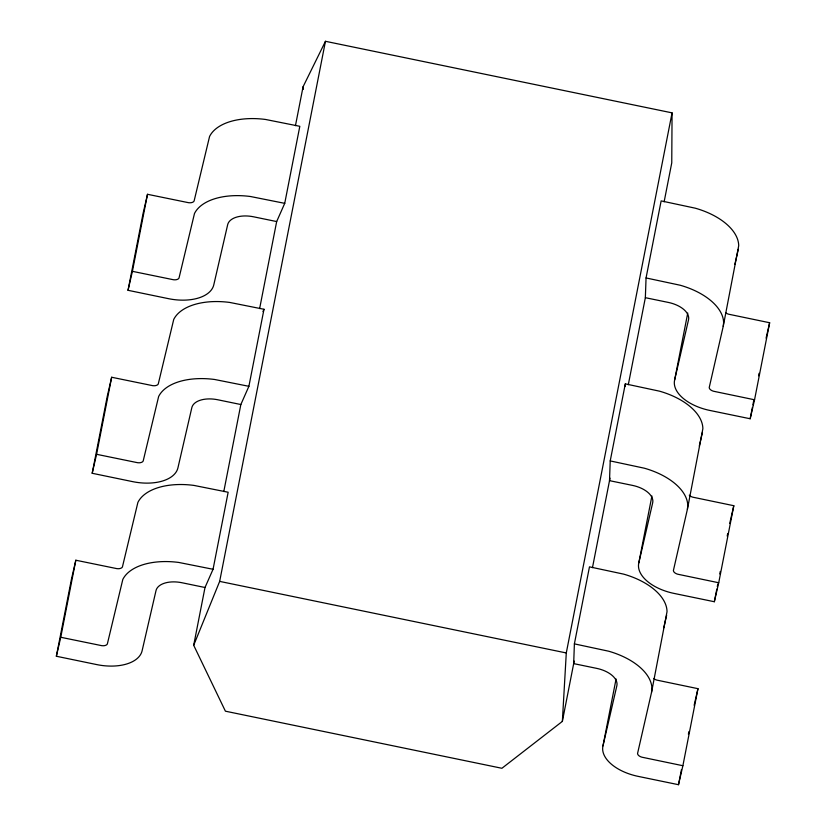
<?xml version="1.0" encoding="UTF-8"?>
<svg xmlns="http://www.w3.org/2000/svg" width="826" height="826" viewBox="0 0 826 826"><rect width="100%" height="100%" fill="white"/><g stroke="black" fill="none" stroke-linecap="round" stroke-linejoin="round"><path stroke-width="1.24" d="M295.45 125.686L303.08 86.751L325.454 41.3L672.065 112.863L671.755 162.867L664.135 201.802M682.885 765.723L641.833 757.174A5.803 3.201 11.1 0 1 637.558 753.477L651.549 692.312L667.026 611.663A58.904 32.503 11.1 0 0 623.671 574.142L589.475 566.842L574.39 643.877L573.678 663.619L596.723 668.379A23.531 12.979 11.1 0 1 616.846 685.797L602.97 745.899A41.176 22.715 11.1 0 0 638.178 776.378L678.497 784.7L682.885 765.723L697.97 688.678L656.918 680.128A5.803 3.201 11.1 0 1 653.851 678.569M718.723 582.753L677.671 574.204A5.803 3.201 11.1 0 1 673.397 570.508L687.387 509.343L702.864 428.704A58.904 32.503 11.1 0 0 659.509 391.173L625.313 383.873L610.218 460.918L609.516 480.66L632.561 485.409A23.531 12.979 11.1 0 1 652.674 502.827L638.797 562.94A41.176 22.715 11.1 0 0 674.016 593.409L714.335 601.731L718.723 582.753L733.808 505.708L692.756 497.169A5.803 3.201 11.1 0 1 689.266 495.187M625.22 386.341L625.313 383.873M628.307 384.699L645.354 297.69L646.056 277.949L661.141 200.904L695.337 208.204A58.904 32.503 11.1 0 1 738.702 245.735L723.225 326.373L709.224 387.539A5.803 3.201 11.1 0 0 713.509 391.235L754.551 399.784L769.646 322.739L728.594 314.2A5.803 3.201 11.1 0 1 725.517 312.631M205.003 587.503L181.957 582.743A23.531 12.979 11.1 0 0 156 590.642L142.113 650.754A41.176 22.715 11.1 0 1 96.683 664.579L56.354 656.247L71.449 579.212L75.827 560.224L116.91 568.639A5.803 3.201 11.1 0 0 122.424 566.956L137.89 502.415A58.904 32.503 11.1 0 1 193.852 485.399L228.152 492.244L213.056 569.279L205.003 587.503L193.687 645.282L225.405 711.186L501.909 768.283L562.361 721.397L566.285 652.953L672.065 112.863M651.549 692.312L651.941 688.708A58.904 32.503 11.1 0 0 608.576 651.187L574.39 643.877M687.387 509.343L687.779 505.739A58.904 32.503 11.1 0 0 644.414 468.218L610.218 460.918M723.225 326.373L723.617 322.77A58.904 32.503 11.1 0 0 680.252 285.249L646.056 277.949M240.841 404.534L217.796 399.774A23.531 12.979 11.1 0 0 191.828 407.672L177.951 467.784A41.176 22.715 11.1 0 1 132.511 481.61L92.192 473.277L107.277 396.243L111.665 377.255L152.748 385.67A5.803 3.201 11.1 0 0 158.262 383.997L173.728 319.455A58.904 32.503 11.1 0 1 229.68 302.43L263.99 309.275L248.894 386.31L240.841 404.534L223.794 491.553M276.669 221.564L253.634 216.815A23.531 12.979 11.1 0 0 227.666 224.703L213.789 284.815A41.176 22.715 11.1 0 1 168.349 298.64L128.03 290.308L143.115 213.273L147.503 194.296L188.576 202.7A5.803 3.201 11.1 0 0 194.1 201.028L209.567 136.486A58.904 32.503 11.1 0 1 265.518 119.46L299.817 126.306L284.733 203.341L276.669 221.564L259.632 308.583M56.354 656.247L60.742 637.269L75.827 560.224M92.192 473.277L96.57 454.3L111.665 377.255M128.03 290.308L132.408 271.331L147.503 194.296M193.687 645.282L219.664 581.39L325.454 41.3M562.361 721.397L574.173 661.099M592.469 567.668L610.011 478.13M602.97 745.899L616.072 678.972M638.797 562.94L651.91 496.003M754.551 399.784L750.173 418.761L709.844 410.439A41.176 22.715 11.1 0 1 674.635 379.97L687.748 313.033M678.497 784.7L681.471 769.543M688.399 734.18L688.894 731.66M714.335 601.731L716.813 589.103M717.309 586.574L717.804 584.054M719.776 573.946L720.272 571.427M727.2 536.064L727.696 533.534M750.173 418.761L752.403 407.394M752.889 404.874L753.88 399.825M758.578 375.82L759.073 373.3M674.635 379.97L688.512 319.858A23.531 12.979 11.1 0 0 668.389 302.44L645.354 297.69M734.841 264.361L738.31 249.328M699.292 446.071L702.472 432.297M663.753 627.791L666.644 615.267M766.084 338.164L769.646 322.739M729.699 523.508L733.808 505.708M694.139 705.29L697.97 688.678M262.978 311.547L263.99 309.275M284.733 203.341L250.433 196.505A58.904 32.503 11.1 0 0 194.482 213.521L179.005 278.063A5.803 3.201 11.1 0 1 173.491 279.746L132.408 271.331M248.894 386.31L214.595 379.475A58.904 32.503 11.1 0 0 158.644 396.49L143.177 461.032A5.803 3.201 11.1 0 1 137.653 462.715L96.57 454.3M213.056 569.279L178.757 562.444A58.904 32.503 11.1 0 0 122.806 579.46L107.339 644.001A5.803 3.201 11.1 0 1 101.825 645.674L60.742 637.269M219.664 581.39L566.285 652.953M303.08 86.751L303.379 89.301"/></g></svg>
